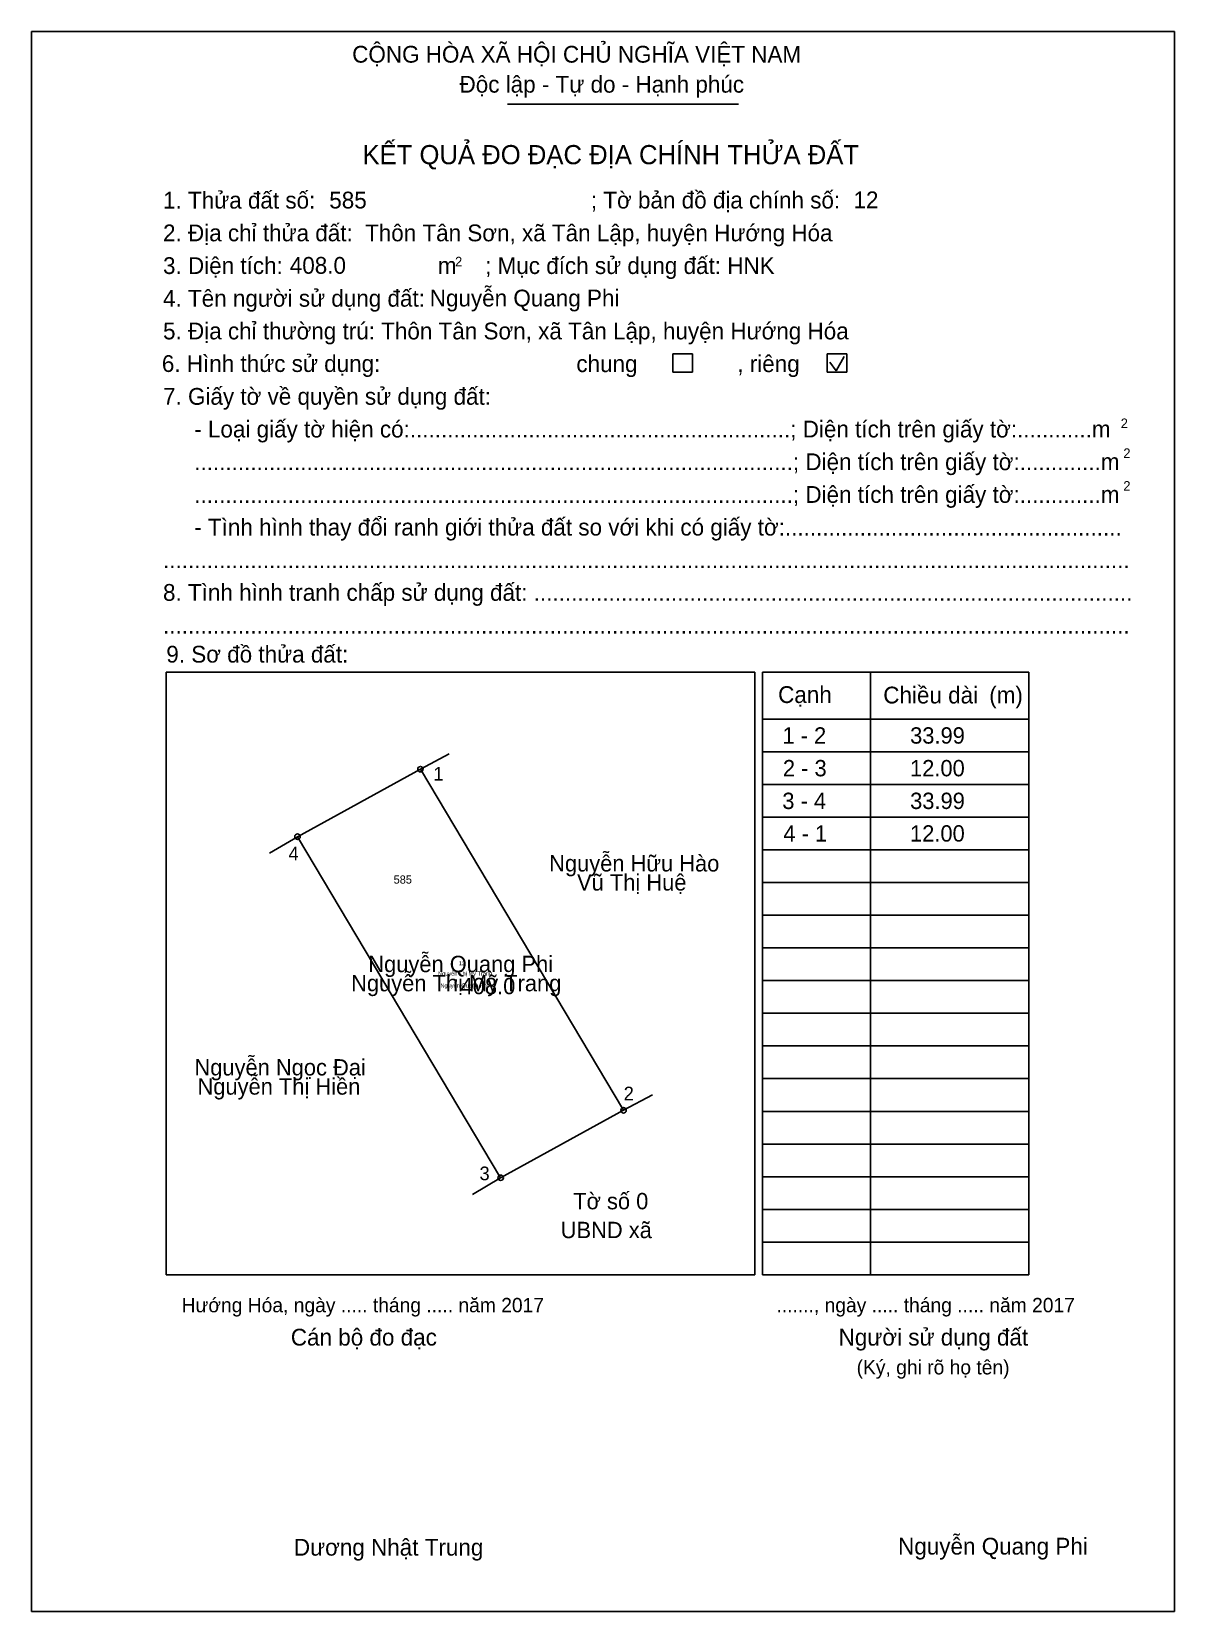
# Model space of a CAD drawing. Extents: x 548214 to 548312, y 1837740 to 1837875.
import ezdxf

# ---------------------------------------------------------------- set-up
doc = ezdxf.new("R2010")
doc.units = 0
for name, color, linetype in [('Level 1', 7, 'Continuous'), ('Level 10', 7, 'Continuous'), ('Level 11', 7, 'Continuous'), ('Level 13', 7, 'Continuous'), ('Level 15', 7, 'Continuous'), ('Level 18', 7, 'Continuous'), ('Level 2', 7, 'Continuous'), ('Level 21', 7, 'Continuous'), ('Level 27', 7, 'Continuous'), ('Level 36', 7, 'Continuous'), ('Level 48', 7, 'Continuous'), ('Level 50', 7, 'Continuous'), ('Level 52', 7, 'Continuous'), ('Level 6', 7, 'Continuous'), ('Level 9', 7, 'Continuous')]:
    doc.layers.add(name, color=color, linetype=linetype)

msp = doc.modelspace()

# ---------------------------------------------------------------- linework, layer by layer
at = {"layer": 'Level 1'}
for p, q in [((548214.16, 1837874.84), (548214.16, 1837874.84)), ((548254.89, 1837868.63), (548274.67, 1837868.63)), ((548283.04, 1837845.8), (548283.72, 1837847.01)), ((548282.48, 1837846.52), (548283.04, 1837845.8)), ((548225.69, 1837819.97), (548225.69, 1837819.97)), ((548299.51, 1837819.99), (548276.72, 1837819.99)), ((548276.72, 1837819.99), (548276.72, 1837768.38)), ((548285.98, 1837819.99), (548285.98, 1837768.38)), ((548299.51, 1837768.38), (548299.51, 1837819.99)), ((548276.72, 1837815.96), (548292.38, 1837815.96)), ((548292.38, 1837815.96), (548299.51, 1837815.96)), ((548276.72, 1837813.16), (548292.38, 1837813.16)), ((548292.38, 1837813.16), (548299.51, 1837813.16)), ((548276.72, 1837810.36), (548292.38, 1837810.36)), ((548292.38, 1837810.36), (548299.51, 1837810.36)), ((548276.72, 1837807.56), (548292.38, 1837807.56)), ((548292.38, 1837807.56), (548299.51, 1837807.56)), ((548276.72, 1837804.77), (548292.38, 1837804.77)), ((548292.38, 1837804.77), (548299.51, 1837804.77)), ((548276.72, 1837801.97), (548292.38, 1837801.97)), ((548292.38, 1837801.97), (548299.51, 1837801.97)), ((548276.72, 1837799.17), (548292.38, 1837799.17)), ((548292.38, 1837799.17), (548299.51, 1837799.17)), ((548276.72, 1837796.37), (548292.38, 1837796.37)), ((548292.38, 1837796.37), (548299.51, 1837796.37)), ((548276.72, 1837793.57), (548292.38, 1837793.57)), ((548292.38, 1837793.57), (548299.51, 1837793.57)), ((548276.72, 1837790.77), (548292.38, 1837790.77)), ((548292.38, 1837790.77), (548299.51, 1837790.77)), ((548276.72, 1837787.97), (548292.38, 1837787.97)), ((548292.38, 1837787.97), (548299.51, 1837787.97)), ((548276.72, 1837785.17), (548292.38, 1837785.17)), ((548292.38, 1837785.17), (548299.51, 1837785.17)), ((548276.72, 1837782.37), (548292.38, 1837782.37)), ((548292.38, 1837782.37), (548299.51, 1837782.37)), ((548276.72, 1837779.57), (548292.38, 1837779.57)), ((548292.38, 1837779.57), (548299.51, 1837779.57)), ((548276.72, 1837776.77), (548292.38, 1837776.77)), ((548292.38, 1837776.77), (548299.51, 1837776.77)), ((548276.72, 1837773.97), (548292.38, 1837773.97)), ((548292.38, 1837773.97), (548299.51, 1837773.97)), ((548276.72, 1837771.17), (548292.38, 1837771.17)), ((548292.38, 1837771.17), (548299.51, 1837771.17)), ((548276.06, 1837768.38), (548276.06, 1837768.38)), ((548276.72, 1837768.38), (548299.51, 1837768.38)), ((548299.51, 1837768.38), (548299.51, 1837768.88)), ((548311.98, 1837739.54), (548311.98, 1837739.54))]:
    msp.add_line(p, q, dxfattribs=at)
msp.add_lwpolyline([(548225.69, 1837819.97), (548276.06, 1837819.97), (548276.06, 1837768.38), (548225.69, 1837768.38)], close=True, dxfattribs=at)
at = {"layer": 'Level 10'}
msp.add_lwpolyline([(548254.31, 1837776.68), (548236.92, 1837805.89), (548247.44, 1837811.67), (548264.83, 1837782.46)], close=True, dxfattribs=at)
at = {"layer": 'Level 11'}
for centre in [(548247.44, 1837811.67), (548236.92, 1837805.89), (548264.83, 1837782.46), (548254.31, 1837776.68), (548254.31, 1837776.68)]:
    msp.add_circle(centre, 0.233, dxfattribs=at)
at = {"layer": 'Level 2'}
msp.add_lwpolyline([(548214.16, 1837874.84), (548311.98, 1837874.84), (548311.98, 1837739.54), (548214.16, 1837739.54)], close=True, dxfattribs=at)
at = {"layer": 'Level 27'}
for p, q in [((548247.44, 1837811.67), (548249.91, 1837812.99)), ((548236.92, 1837805.89), (548234.51, 1837804.47)), ((548264.83, 1837782.46), (548267.3, 1837783.78)), ((548254.31, 1837776.68), (548251.9, 1837775.26))]:
    msp.add_line(p, q, dxfattribs=at)
at = {"layer": 'Level 50'}
for points in [[(548269.05, 1837847.24), (548270.73, 1837847.24), (548270.73, 1837845.68), (548269.05, 1837845.68)], [(548282.26, 1837847.24), (548283.94, 1837847.24), (548283.94, 1837845.68), (548282.26, 1837845.68)]]:
    msp.add_lwpolyline(points, close=True, dxfattribs=at)

# ---------------------------------------------------------------- texts
at = {"layer": 'Level 1'}
for s, height, p in [('CỘNG HÒA XÃ HỘI CHỦ NGHĨA VIỆT NAM', 1.4368, (548241.6, 1837872.18)), ('Độc lập - Tự do - Hạnh phúc', 1.4368, (548250.79, 1837869.61)), ('KẾT QUẢ ĐO ĐẠC ĐỊA CHÍNH THỬA ĐẤT', 1.6423, (548242.48, 1837863.48)), ('1. Thửa đất số:', 1.4368, (548225.41, 1837859.68)), ('; Tờ bản đồ địa chính số:', 1.4368, (548262.03, 1837859.69)), ('2. Địa chỉ thửa đất:', 1.4368, (548225.41, 1837856.88)), ('3. Diện tích:', 1.4368, (548225.41, 1837854.08)), ('m', 1.44, (548248.93, 1837854.08)), ('2', 0.821, (548250.41, 1837854.73)), ('; Mục đích sử dụng đất: HNK', 1.4369, (548252.98, 1837854.08)), ('4. Tên người sử dụng đất:', 1.4368, (548225.41, 1837851.28)), ('5. Địa chỉ thường trú: Thôn Tân Sơn, xã Tân Lập, huyện Hướng Hóa', 1.4369, (548225.41, 1837848.48)), ('chung                , riêng', 1.4368, (548260.79, 1837845.68)), ('7. Giấy tờ về quyền sử dụng đất:', 1.4368, (548225.41, 1837842.88)), ('     - Loại giấy tờ hiện có:.............................................................; Diện tích trên giấy tờ:............m', 1.43684, (548225.41, 1837840.08)), ('2', 0.821, (548307.39, 1837840.88)), ('     ................................................................................................; Diện tích trên giấy tờ:.............m', 1.43684, (548225.41, 1837837.28)), ('2', 0.821, (548307.61, 1837838.32)), ('     ................................................................................................; Diện tích trên giấy tờ:.............m', 1.43684, (548225.41, 1837834.48)), ('2', 0.821, (548307.61, 1837835.52)), ('     - Tình hình thay đổi ranh giới thửa đất so với khi có giấy tờ:......................................................', 1.43684, (548225.41, 1837831.68)), ('...........................................................................................................................................................', 1.43684, (548225.41, 1837828.89)), ('8. Tình hình tranh chấp sử dụng đất: ................................................................................................', 1.43684, (548225.41, 1837826.09)), ('...........................................................................................................................................................', 1.43684, (548225.41, 1837823.29)), ('9. Sơ đồ thửa đất:', 1.4368, (548225.69, 1837820.8)), ('Cạnh', 1.437, (548278.06, 1837817.34)), ('Chiều dài', 1.437, (548287.06, 1837817.3)), ('(m)', 1.437, (548296.13, 1837817.31)), ('Hướng Hóa, ngày ..... tháng ..... năm 2017', 1.2316, (548227, 1837765.16)), ('......., ngày ..... tháng ..... năm 2017', 1.2316, (548277.92, 1837765.16)), ('Cán bộ đo đạc', 1.4369, (548236.35, 1837762.31)), ('Người sử dụng đất', 1.4368, (548283.24, 1837762.31)), ('(Ký, ghi rõ họ tên)', 1.2316, (548284.78, 1837759.84)), ('Dương Nhật Trung', 1.4369, (548236.61, 1837744.32))]:
    msp.add_text(s, height=height, dxfattribs=at).set_placement(p)
at = {"layer": 'Level 13'}
for s, height, p in [('Nguyễn Quang Phi', 1.3996, (548242.98, 1837794.29)), ('Nguyễn Thị Mỹ Trang', 1.3996, (548241.51, 1837792.65)), ('Nguyễn Quang Phi', 0.3499, (548249.15, 1837792.97)), ('.', 1.4, (548250.23, 1837793.47)), ('408.0', 1.4, (548250.88, 1837792.4))]:
    msp.add_text(s, height=height, dxfattribs=at).set_placement(p)
at = {"layer": 'Level 15'}
msp.add_text('Nguyễn Thị Mỹ Trang', height=0.3499, dxfattribs=at).set_placement((548248.95, 1837794))
at = {"layer": 'Level 18'}
msp.add_text('12', height=0.35, dxfattribs=at).set_placement((548250.74, 1837794.88))
at = {"layer": 'Level 21'}
msp.add_text('585', height=0.7, dxfattribs=at).set_placement((548245.15, 1837801.87))
at = {"layer": 'Level 36'}
for s, height, p in [('Nguyễn Hữu Hào', 1.3996, (548258.46, 1837802.91)), ('Vũ Thị Huệ', 1.4, (548260.85, 1837801.28)), ('Nguyễn Ngọc Đại', 1.3996, (548228.1, 1837785.44)), ('Nguyễn Thị Hiền', 1.3996, (548228.36, 1837783.8)), ('Tờ số 0', 1.4, (548260.52, 1837773.98)), ('UBND xã', 1.4, (548259.45, 1837771.51))]:
    msp.add_text(s, height=height, dxfattribs=at).set_placement(p)
at = {"layer": 'Level 48'}
msp.add_text('6. Hình thức sử dụng:', height=1.4369, dxfattribs=at).set_placement((548225.31, 1837845.69))
at = {"layer": 'Level 52'}
for s, p in [('1 - 2', (548278.43, 1837813.86)), ('33.99', (548289.36, 1837813.86)), ('2 - 3', (548278.47, 1837811.06)), ('12.00', (548289.35, 1837811.06)), ('3 - 4', (548278.42, 1837808.26)), ('33.99', (548289.36, 1837808.26)), ('4 - 1', (548278.51, 1837805.47)), ('12.00', (548289.35, 1837805.47))]:
    msp.add_text(s, height=1.4, dxfattribs=at).set_placement(p)
at = {"layer": 'Level 6'}
for s, height, p in [('585', 1.437, (548239.64, 1837859.69)), ('12', 1.437, (548284.51, 1837859.71)), ('Thôn Tân Sơn, xã Tân Lập, huyện Hướng Hóa', 1.4369, (548242.7, 1837856.88)), ('408.0', 1.437, (548236.26, 1837854.1)), ('Nguyễn Quang Phi', 1.4369, (548248.24, 1837851.3)), ('Nguyễn Quang Phi', 1.4369, (548288.33, 1837744.41))]:
    msp.add_text(s, height=height, dxfattribs=at).set_placement(p)
at = {"layer": 'Level 9'}
for s, p in [('1', (548248.55, 1837810.69)), ('4', (548236.15, 1837803.86)), ('2', (548264.84, 1837783.31)), ('3', (548252.5, 1837776.47))]:
    msp.add_text(s, height=1.17, dxfattribs=at).set_placement(p)

doc.saveas('drawing.dxf')
